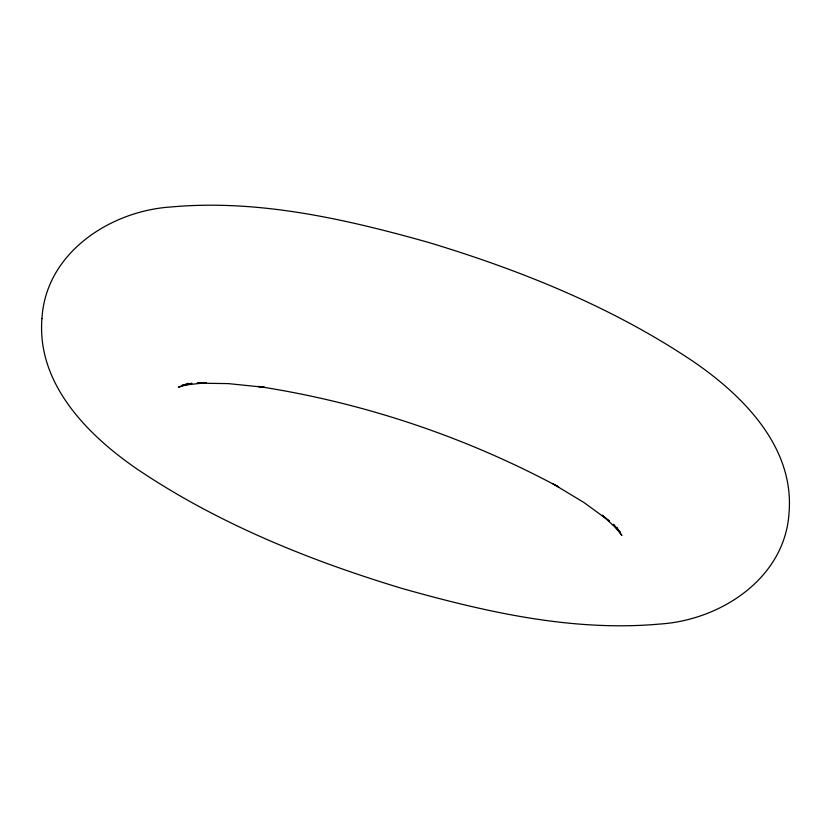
<?xml version="1.0" encoding="UTF-8"?>
<svg xmlns="http://www.w3.org/2000/svg" width="831" height="831" viewBox="0 0 831 831"><rect width="100%" height="100%" fill="white"/><g stroke="black" fill="none" stroke-linecap="round" stroke-linejoin="round"><path stroke-width="1.25" d="M188.066 383.351L178.416 387.173L191.971 383.288L182.02 385.387L206.348 382.686L197.165 383.153L228.359 383.61L264.476 387.319L258.098 386.425C362.96 402.516 465.267 436.753 558.702 487.008L553.082 483.881L584.151 502.651L609.331 521.058L602.288 515.168L620.082 531.965L613.403 524.299L621.889 535.559L617.391 528.558M616.571 527.415L617.994 529.981L616.986 527.789M41.934 318.657C36.678 384.13 88.169 435.683 138.112 469.754C218.605 523.81 309.548 560.458 402.007 588.441C485.481 611.948 572.507 631.913 659.772 624.05C720.778 620.186 785.337 578.064 789.066 512.343C794.322 446.87 742.831 395.317 692.888 361.246C612.395 307.19 521.452 270.542 428.993 242.559C345.519 219.052 258.493 199.087 171.228 206.95C110.222 210.814 45.663 252.936 41.934 318.657"/></g></svg>
